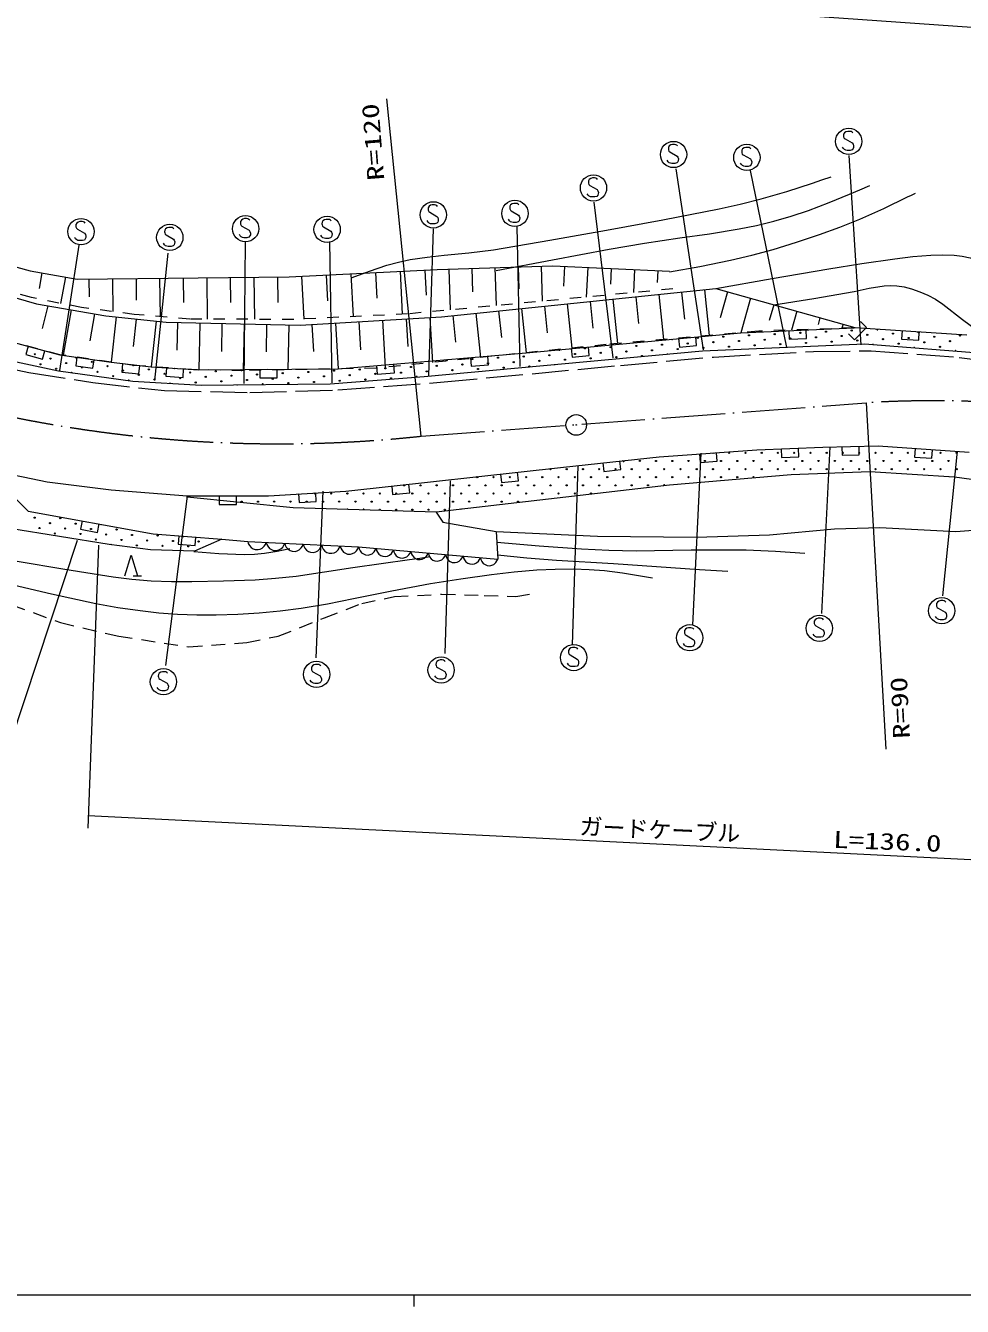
# Model space of a CAD drawing. Units: millimetres, scale not verified. Extents: x 29355 to 669355, y 24271 to 384271.
# Drawn here: x 123579 to 205108, y 208271 to 319771 of the extents above; entities that cross this region are included whole.
import ezdxf
from ezdxf.enums import TextEntityAlignment as Align

# ---------------------------------------------------------------- set-up
doc = ezdxf.new("R2010")
doc.units = ezdxf.units.MM
doc.header["$LTSCALE"] = 1000
for name, pattern in [('USER2', [2, 1.2, -0.8]), ('USER3', [7.000001, 5.508197, -0.688525, 0.114754, -0.688525]), ('USER4', [2, 1, -1]), ('USER5', [4, 3.2, -0.8])]:
    doc.linetypes.add(name, pattern=pattern)
for name, color, linetype, lineweight in [('S-SUV', 7, 'Continuous', 13), ('S-SUV-HICN', 1, 'Continuous', 13), ('S-SUV-LWCN', 7, 'Continuous', 13)]:
    doc.layers.add(name, color=color, linetype=linetype, lineweight=lineweight)
doc.styles.add('ＭＳ ゴシック', font='')
doc.styles.get('ＭＳ ゴシック').set_extended_font_data('MS Gothic')

# ---------------------------------------------------------------- blocks, each defined once
blk = doc.blocks.new('BUHIN71')
at = {"color": 7, "linetype": 'Continuous', "lineweight": 13}
blk.add_lwpolyline([(673, -330), (1004, 343), (-343, 1004), (-673, 330)], dxfattribs=at)
blk = doc.blocks.new('BUHIN99')
at = {"color": 7, "linetype": 'Continuous', "lineweight": 13}
blk.add_lwpolyline([(665, -347), (1012, 318), (-318, 1012), (-665, 347)], dxfattribs=at)
blk = doc.blocks.new('BUHIN100')
at = {"color": 7, "linetype": 'Continuous', "lineweight": 13}
blk.add_lwpolyline([(668, -341), (1009, 327), (-327, 1009), (-668, 341)], dxfattribs=at)
blk = doc.blocks.new('BUHIN117')
at = {"color": 7, "linetype": 'Continuous', "lineweight": 13}
blk.add_lwpolyline([(658, -465), (715, -279), (727, -95), (701, 141), (612, 322), (492, 480), (288, 624), (99, 684), (-101, 708), (-332, 654), (-498, 579), (-658, 465)], dxfattribs=at)
blk = doc.blocks.new('BUHIN118')
at = {"color": 7, "linetype": 'Continuous', "lineweight": 13}
blk.add_lwpolyline([(603, -462), (664, -289), (682, -115), (666, 107), (589, 281), (482, 435), (294, 578), (118, 642), (-70, 671), (-289, 628), (-449, 564), (-603, 462)], dxfattribs=at)
blk = doc.blocks.new('BUHIN52')
at = {"color": 7, "linetype": 'Continuous', "lineweight": 13}
blk.add_lwpolyline([(-699, -435), (-682, -527), (-631, -607), (-541, -692), (-391, -787), (-243, -833), (-90, -828), (41, -762), (117, -653), (158, -577), (181, -455), (147, -359), (-188, 283), (-191, 407), (-153, 553), (-69, 664), (24, 734), (147, 779), (325, 727), (548, 585), (636, 509), (701, 406), (732, 284), (729, 129)], dxfattribs=at)
blk.add_circle((0, 0), 1144, dxfattribs=at)
blk = doc.blocks.new('BUHIN54')
at = {"color": 7, "linetype": 'Continuous', "lineweight": 13}
blk.add_line((332, 850), (-276, 1236), dxfattribs=at)
blk.add_lwpolyline([(944, 462), (-482, -760), (17, 1050)], dxfattribs=at)
blk = doc.blocks.new('BUHIN55')
at = {"color": 7, "linetype": 'Continuous', "lineweight": 13}
for radius in [896, 27]:
    blk.add_circle((0, 0), radius, dxfattribs=at)

msp = doc.modelspace()

# ---------------------------------------------------------------- linework, layer by layer
at = {"layer": 'S-SUV'}
for p, q in [((147258, 323782), (261431, 315695)), ((158015, 284028), (155027, 313404)), ((195236, 308457), (196264, 291973)), ((180155, 307302), (182562, 291534)), ((186626, 307158), (189787, 291750)), ((173046, 304393), (174698, 290852)), ((166329, 302273), (166581, 290098)), ((159051, 302094), (158656, 289307)), ((117003, 300344), (123981, 298433)), ((128206, 300657), (126518, 289738)), ((135957, 299975), (134808, 288876)), ((142673, 300909), (142566, 288625)), ((150036, 300980), (150216, 288661)), ((112612, 299025), (124517, 295554)), ((159395, 298544), (169450, 298867)), ((168445, 298835), (168543, 295777)), ((169450, 298867), (179620, 298383)), ((123981, 298433), (128062, 297684)), ((125001, 298246), (124753, 296893)), ((127041, 297871), (126623, 295591)), ((128062, 297684), (146522, 297899)), ((131138, 297720), (131171, 294875)), ((133189, 297743), (133211, 295866)), ((135241, 297767), (135279, 294443)), ((137292, 297791), (137316, 295680)), ((139343, 297815), (139385, 294220)), ((141394, 297839), (141419, 295662)), ((143445, 297863), (143488, 294201)), ((145496, 297887), (145522, 295670)), ((146522, 297899), (159395, 298544)), ((147595, 297953), (147781, 294228)), ((149740, 298060), (149852, 295824)), ((151886, 298168), (152073, 294438)), ((154031, 298275), (154144, 296036)), ((156177, 298383), (156364, 294648)), ((158323, 298491), (158433, 296294)), ((160401, 298577), (160515, 295019)), ((162412, 298641), (162478, 296582)), ((164423, 298706), (164529, 295398)), ((166434, 298770), (166495, 296861)), ((170467, 298819), (170385, 297095)), ((172501, 298722), (172378, 296139)), ((174535, 298625), (174470, 297249)), ((176569, 298528), (176474, 296526)), ((178603, 298431), (178554, 297404)), ((129087, 297696), (129105, 296166)), ((159772, 294424), (183655, 296886)), ((182660, 296783), (183072, 292793)), ((183655, 296886), (195736, 293496)), ((184662, 296603), (184029, 294345)), ((124517, 295554), (130571, 294505)), ((170719, 295552), (171116, 291696)), ((172709, 295757), (172948, 293443)), ((174699, 295963), (175098, 292090)), ((176690, 296168), (176931, 293827)), ((178680, 296373), (179085, 292442)), ((180670, 296578), (180915, 294202)), ((186676, 296038), (185833, 293036)), ((125526, 295379), (125032, 293398)), ((127544, 295029), (126858, 291072)), ((129562, 294680), (129156, 292340)), ((130571, 294505), (135817, 293940)), ((131445, 294411), (131021, 290473)), ((147464, 293698), (159772, 294424)), ((158747, 294363), (158978, 290448)), ((160767, 294527), (161006, 292214)), ((162758, 294732), (163155, 290878)), ((164748, 294937), (164986, 292624)), ((166738, 295142), (167136, 291287)), ((168728, 295347), (168967, 293033)), ((188689, 295473), (188306, 294107)), ((190703, 294908), (190243, 293270)), ((133194, 294222), (132935, 291823)), ((134942, 294034), (134516, 290078)), ((135817, 293940), (147464, 293698)), ((136787, 293920), (136738, 291519)), ((138729, 293879), (138644, 289812)), ((140670, 293839), (140619, 291402)), ((142611, 293798), (142526, 289743)), ((144552, 293758), (144502, 291369)), ((146493, 293718), (146412, 289810)), ((148489, 293758), (148628, 291414)), ((150541, 293879), (150776, 289887)), ((152592, 294000), (152737, 291554)), ((154644, 294121), (154885, 290028)), ((156695, 294242), (156837, 291840)), ((185833, 293036), (195696, 293455)), ((192716, 294343), (192548, 293744)), ((194729, 293778), (194629, 293419)), ((195696, 293455), (195736, 293496)), ((195736, 293496), (205482, 292851)), ((122468, 292218), (126558, 291115)), ((167136, 291287), (185833, 293036)), ((126441, 289684), (118557, 291379)), ((126558, 291115), (131021, 290473)), ((150776, 289887), (167136, 291287)), ((182496, 291419), (158272, 289200)), ((196580, 292025), (182496, 291419)), ((207638, 291177), (196580, 292025)), ((131021, 290473), (134516, 290078)), ((134516, 290078), (138644, 289812)), ((132899, 288796), (126441, 289684)), ((138854, 288433), (132899, 288796)), ((138644, 289812), (150776, 289887)), ((158272, 289200), (150074, 288554)), ((150074, 288554), (138854, 288433)), ((196733, 286933), (198443, 256771)), ((170379, 281338), (178728, 282243)), ((178728, 282243), (187216, 282834)), ((182354, 282552), (181611, 267575)), ((187216, 282834), (192956, 283078)), ((193572, 283098), (192846, 268587)), ((192956, 283078), (197781, 283182)), ((197781, 283182), (205713, 282625)), ((204662, 282735), (203367, 270142)), ((120155, 281166), (123809, 277512)), ((120155, 281166), (125441, 280067)), ((151454, 279251), (170379, 281338)), ((171626, 281437), (171148, 265875)), ((125441, 280067), (131029, 279368)), ((160515, 280144), (160055, 265112)), ((190197, 280677), (179622, 279773)), ((197050, 280921), (190197, 280677)), ((204425, 280469), (197050, 280921)), ((211526, 279494), (204425, 280469)), ((131029, 279368), (137643, 278834)), ((137625, 278816), (135763, 264069)), ((137639, 278729), (137643, 278834)), ((137643, 278834), (144705, 278834)), ((144705, 278834), (151454, 279251)), ((149435, 279248), (148832, 264722)), ((179622, 279773), (159309, 277407)), ((146857, 277790), (137639, 278729)), ((159309, 277407), (146857, 277790)), ((123809, 277512), (134672, 275540)), ((159309, 277407), (159879, 276549)), ((159879, 276549), (164540, 275716)), ((130843, 274611), (122200, 276004)), ((134672, 275540), (140646, 275075)), ((164540, 275716), (164674, 273331)), ((164540, 275716), (173359, 275325)), ((181964, 275245), (188309, 275444)), ((188309, 275444), (193989, 275959)), ((193989, 275959), (197914, 276078)), ((197914, 276078), (204536, 275721)), ((204536, 275721), (212190, 276316)), ((128073, 274952), (120543, 252223)), ((129933, 274549), (128991, 249901)), ((134440, 274147), (130843, 274611)), ((140646, 275075), (138268, 274031)), ((140646, 275075), (142911, 274873)), ((142911, 274873), (152563, 274396)), ((152563, 274396), (164674, 273331)), ((173359, 275325), (181964, 275245)), ((138268, 274031), (134440, 274147)), ((129032, 250997), (242317, 245343)), ((29355, 209271), (568355, 209271)), ((157355, 209271), (157355, 208271))]:
    msp.add_line(p, q, dxfattribs=at)
at = {"layer": 'S-SUV', "linetype": 'USER4'}
for p, q in [((124091, 296088), (110468, 299882)), ((179903, 296849), (156819, 294670)), ((128437, 295235), (124091, 296088)), ((133038, 294630), (128437, 295235)), ((137881, 294226), (133038, 294630)), ((156819, 294670), (146921, 294186)), ((146921, 294186), (137881, 294226)), ((195696, 293455), (187382, 293173)), ((126558, 291115), (118930, 293173)), ((187382, 293173), (174105, 292003)), ((133015, 290187), (126558, 291115)), ((174105, 292003), (154074, 289944)), ((138019, 289823), (133015, 290187)), ((154074, 289944), (142532, 289743)), ((142532, 289743), (138019, 289823))]:
    msp.add_line(p, q, dxfattribs=at)
at = {"layer": 'S-SUV', "linetype": 'USER5'}
for p, q in [((183459, 290921), (192137, 291398)), ((192137, 291398), (197164, 291461)), ((197164, 291461), (204831, 290889)), ((118038, 290793), (123860, 289584)), ((159686, 288725), (175350, 290189)), ((175350, 290189), (183459, 290921)), ((204831, 290889), (212219, 289903)), ((123860, 289584), (129427, 288694)), ((129427, 288694), (135663, 287994)), ((135663, 287994), (143079, 287835)), ((143079, 287835), (150746, 288057)), ((150746, 288057), (159686, 288725))]:
    msp.add_line(p, q, dxfattribs=at)
at = {"layer": 'S-SUV', "linetype": 'USER3'}
msp.add_line((158015, 284028), (196733, 286933), dxfattribs=at)
at = {"layer": 'S-SUV', "linetype": 'USER2'}
for p, q in [((152833, 269466), (155687, 270058)), ((155687, 270058), (159779, 270274)), ((159779, 270274), (163495, 270166)), ((163495, 270166), (166241, 270058)), ((166241, 270058), (167641, 270328)), ((122364, 269358), (126618, 267797)), ((149602, 268228), (152833, 269466)), ((126618, 267797), (131679, 266612)), ((145564, 266612), (149602, 268228)), ((131679, 266612), (137764, 265697)), ((142826, 266074), (145564, 266612)), ((137764, 265697), (142826, 266074))]:
    msp.add_line(p, q, dxfattribs=at)
at = {"layer": 'S-SUV'}
for points in [[(190015, 293214), (190047, 292465), (191546, 292528), (191514, 293278)], [(195186, 292945), (195716, 292415), (196777, 293476), (196246, 294006)], [(199861, 293223), (199811, 292474), (201308, 292375), (201357, 293124)], [(123789, 291862), (123594, 291138), (125042, 290747), (125237, 291471)], [(128047, 290901), (127940, 290158), (129425, 289945), (129532, 290687)], [(132023, 290360), (131939, 289614), (133430, 289446), (133514, 290191)], [(135832, 289993), (135784, 289245), (137281, 289148), (137329, 289897)], [(143960, 289845), (143965, 289095), (145465, 289104), (145460, 289854)], [(182224, 282486), (182276, 281738), (183772, 281842), (183720, 282591)], [(189337, 282924), (189368, 282175), (190867, 282238), (190835, 282988)], [(194619, 283114), (194635, 282364), (196135, 282396), (196119, 283146)], [(200999, 282956), (200947, 282208), (202443, 282103), (202495, 282851)], [(173808, 281710), (173889, 280964), (175380, 281126), (175299, 281871)], [(140424, 278834), (140424, 278084), (141924, 278084), (141924, 278834)], [(147331, 278996), (147378, 278247), (148875, 278340), (148828, 279089)], [(128502, 276660), (128368, 275922), (129844, 275654), (129978, 276392)], [(136911, 275366), (136853, 274618), (138349, 274502), (138407, 275249)]]:
    msp.add_lwpolyline(points, dxfattribs=at)
for centre in [(195475, 293235), (181202, 292101), (182074, 292591), (183436, 292209), (184307, 292698), (185669, 292316), (186541, 292806), (187903, 292423), (188774, 292913), (190136, 292531), (191008, 293020), (191498, 292148), (192369, 292638), (193241, 293128), (193731, 292256), (194603, 292745), (195965, 292363), (196836, 292853), (198198, 292470), (199070, 292960), (199560, 292088), (200432, 292578), (201303, 293067), (201793, 292196), (202665, 292685), (204027, 292303), (204898, 292793), (124386, 291161), (166929, 290967), (169163, 291075), (171396, 291182), (172268, 291672), (173630, 291289), (174502, 291779), (175863, 291397), (176735, 291886), (177225, 291014), (178097, 291504), (178969, 291994), (180330, 291611), (182564, 291719), (184797, 291826), (187031, 291934), (189264, 292041), (203155, 291813), (124875, 290289), (125747, 290778), (126237, 289906), (127109, 290396), (128470, 290014), (129342, 290503), (130704, 290121), (154890, 289941), (157123, 290048), (159357, 290155), (160229, 290645), (161590, 290263), (162462, 290753), (162952, 289881), (163824, 290370), (164696, 290860), (165185, 289988), (166057, 290478), (167419, 290095), (168291, 290585), (170524, 290692), (172758, 290800), (174991, 290907), (129832, 289632), (131193, 289249), (132065, 289739), (133427, 289357), (134299, 289846), (134788, 288974), (135660, 289464), (137022, 289082), (137894, 289571), (139255, 289189), (140127, 289679), (140617, 288807), (141489, 289296), (142850, 288914), (143722, 289404), (145084, 289022), (145956, 289511), (147317, 289129), (148189, 289619), (148679, 288747), (149551, 289236), (150423, 289726), (150912, 288854), (151784, 289344), (152656, 289833), (153146, 288961), (154018, 289451), (155379, 289069), (156251, 289558), (158485, 289666), (160718, 289773), (138383, 288699), (146446, 288639), (184813, 282576), (186227, 282576), (187641, 282576), (189055, 282576), (190469, 282576), (191884, 282576), (193298, 282576), (194712, 282576), (196126, 282576), (197540, 282576), (198955, 282576), (200369, 282576), (201783, 282576), (203197, 282576), (204612, 282576), (169256, 281162), (170670, 281162), (172085, 281162), (173499, 281162), (174913, 281162), (176327, 281162), (177034, 281869), (177741, 281162), (178449, 281869), (179156, 281162), (179863, 281869), (180570, 281162), (181277, 281869), (181984, 281162), (182691, 281869), (183398, 281162), (184105, 281869), (184813, 281162), (185520, 281869), (186227, 281162), (186934, 281869), (187641, 281162), (188348, 281869), (189055, 281162), (189762, 281869), (190469, 281162), (191176, 281869), (191884, 281162), (192591, 281869), (193298, 281162), (194005, 281869), (194712, 281162), (195419, 281869), (196126, 281162), (196833, 281869), (197540, 281162), (198248, 281869), (198955, 281162), (199662, 281869), (200369, 281162), (201076, 281869), (201783, 281162), (202490, 281869), (203197, 281162), (203904, 281869), (204612, 281162), (162892, 280455), (164306, 280455), (165721, 280455), (167135, 280455), (168549, 280455), (169963, 280455), (171378, 280455), (172792, 280455), (174206, 280455), (175620, 280455), (177034, 280455), (178449, 280455), (179863, 280455), (181277, 280455), (182691, 280455), (184105, 280455), (185520, 280455), (186934, 280455), (150164, 279041), (151579, 279041), (152993, 279041), (154407, 279041), (155821, 279041), (156528, 279748), (157235, 279041), (157942, 279748), (158650, 279041), (159357, 279748), (160064, 279041), (160771, 279748), (161478, 279041), (162185, 279748), (162892, 279041), (163599, 279748), (164306, 279041), (165014, 279748), (165721, 279041), (166428, 279748), (167135, 279041), (167842, 279748), (168549, 279041), (169256, 279748), (169963, 279041), (170670, 279748), (171378, 279041), (172085, 279748), (172792, 279041), (173499, 279748), (174913, 279748), (176327, 279748), (177741, 279748), (142386, 278333), (143800, 278333), (145215, 278333), (146629, 278333), (148043, 278333), (149457, 278333), (150871, 278333), (152286, 278333), (153700, 278333), (154407, 277626), (155114, 278333), (155821, 277626), (156528, 278333), (157235, 277626), (157942, 278333), (158650, 277626), (159357, 278333), (160064, 277626), (160771, 278333), (162185, 278333), (163599, 278333), (165014, 278333), (166428, 278333), (124363, 276933), (126598, 276889), (124792, 276030), (125695, 276460), (126125, 275557), (127028, 275986), (127931, 276416), (128361, 275513), (129264, 275942), (130596, 275469), (131499, 275899), (132832, 275425), (135068, 275382), (129693, 275039), (131929, 274996), (133262, 274522), (134165, 274952), (135497, 274479), (136400, 274908), (137733, 274435), (138636, 274865)]:
    msp.add_circle(centre, 49.8, dxfattribs=at)
for centre, start, end in [((197708, 293342), 148.99929, 23.42462), ((179840, 292483), 194.46653, 356.22688), ((170035, 291564), 192.82733, 357.86607), ((179458, 291122), 27.69582, 162.77476), ((197326, 291981), 340.0955, 191.13891), ((200921, 291706), 339.33366, 191.90075), ((204516, 291431), 338.56885, 192.66556), ((127981, 290886), 142.69657, 20.94328), ((132937, 290229), 139.95899, 27.12553), ((136532, 289954), 182.9585, 349.68399), ((157995, 290538), 226.81091, 322.96976), ((169652, 290203), 57.91894, 132.55164), ((127598, 289524), 352.97844, 171.36262), ((132555, 288867), 324.02495, 200.31611), ((142361, 289786), 101.27871, 79.42598), ((144594, 289894), 244.54562, 296.15907), ((157613, 289176), 329.7787, 219.22834), ((136150, 288592), 3.07272, 169.94825), ((141979, 288425), 58.24116, 122.99513), ((144212, 288532), 304.59656, 236.63974), ((183398, 282576), 193.21368, 354.7574), ((175620, 281869), 138.46553, 53.90092), ((203904, 280455), 62.92498, 110.05698), ((147336, 279041), 246.4835, 300.59605), ((148750, 279041), 123.711, 63.36856), ((179156, 279748), 331.03941, 222.24628), ((151579, 277626), 19.89201, 156.58745), ((152993, 277626), 327.9601, 208.51936), ((161478, 277626), 48.44882, 144.83687), ((130167, 276372), 186.62853, 332.78957), ((131026, 274566), 18.154, 147.14144), ((137303, 275338), 178.98097, 352.13662)]:
    msp.add_arc(centre, 49.8, start, end, dxfattribs=at)
at = {"layer": 'S-SUV', "linetype": 'USER3'}
for centre, radius, start, end in [((145611, 399655), 116290, 250.66946, 276.12289), ((202554, 191857), 95254, 72.56558, 93.50357)]:
    msp.add_arc(centre, radius, start, end, dxfattribs=at)
at = {"layer": 'S-SUV-HICN'}
msp.add_lwpolyline([(164543, 298438), (169441, 299393), (174355, 300303), (177429, 300822), (180515, 301282), (183100, 301648), (185683, 302075), (187190, 302384), (188693, 302754), (190210, 303192), (191719, 303689), (193507, 304358), (195282, 305086), (196174, 305466), (197065, 305850)], dxfattribs=at)
at = {"layer": 'S-SUV-LWCN'}
for points in [[(151990, 297833), (153502, 298402), (155028, 298912), (156037, 299184), (157059, 299398), (158519, 299620), (159992, 299784), (162151, 299994), (164297, 300264), (169209, 301106), (174128, 301977), (179035, 302867), (183946, 303807), (185779, 304216), (187597, 304683), (189830, 305342), (192057, 306063), (192864, 306332), (193680, 306607)], [(179612, 298338), (182270, 298810), (184915, 299342), (186791, 299788), (188653, 300292), (190672, 300905), (192674, 301574), (194439, 302222), (196192, 302929), (198278, 303864), (200341, 304853), (200691, 305024), (201042, 305195)], [(183655, 296886), (188564, 297753), (193489, 298605), (196361, 299073), (199237, 299480), (200800, 299662), (202370, 299784), (203382, 299809), (204394, 299774), (205087, 299696), (205772, 299558), (206340, 299384), (206893, 299151), (207373, 298886), (207817, 298573), (208180, 298247), (208503, 297874), (208835, 297381), (209118, 296850), (209826, 295177), (210521, 293531)], [(188689, 295473), (192194, 296017), (195688, 296619), (196985, 296903), (198287, 297127), (198844, 297155), (199410, 297123), (200044, 297020), (200678, 296856), (201400, 296606), (202096, 296301), (202763, 295943), (203399, 295533), (205124, 294189), (206890, 292888), (207122, 292734), (207362, 292575)], [(164592, 274799), (168271, 274479), (171968, 274217), (174344, 274104), (176731, 274051), (181517, 274122), (186300, 274132), (188853, 274011), (191405, 273839)], [(122836, 273159), (127000, 272440), (131189, 271778), (132836, 271582), (134498, 271446), (136265, 271376), (138046, 271367), (140799, 271421), (143556, 271536), (145339, 271666), (147116, 271856), (152047, 272589), (156991, 273303), (157892, 273422), (158793, 273540)], [(138213, 273976), (140409, 273823), (142628, 273729), (143496, 273750), (144359, 273831), (145472, 274018), (146580, 274254)], [(164653, 273693), (167208, 273437), (169769, 273241), (174750, 272944), (179736, 272602), (182217, 272432), (184698, 272267)], [(122010, 271198), (125843, 270306), (129695, 269471), (131616, 269126), (133546, 268841), (135175, 268656), (136808, 268531), (138485, 268469), (140173, 268466), (142042, 268527), (143908, 268648), (145739, 268826), (147563, 269064), (149839, 269445), (152115, 269886), (155455, 270568), (158806, 271192), (161460, 271619), (164126, 271988), (166094, 272214), (168067, 272380), (169655, 272458), (171255, 272475), (172612, 272435), (173975, 272333), (175529, 272138), (177086, 271882), (177617, 271787), (178148, 271691)]]:
    msp.add_lwpolyline(points, dxfattribs=at)

# ---------------------------------------------------------------- block references
at = {"layer": 'S-SUV', "rotation": 212.41667}
for name, p in [('BUHIN52', (195219, 309693)), ('BUHIN52', (179971, 308553)), ('BUHIN52', (186351, 308299)), ('BUHIN52', (173003, 305639)), ('BUHIN52', (159068, 303295)), ('BUHIN52', (166162, 303422)), ('BUHIN52', (128400, 301838)), ('BUHIN52', (142726, 302092)), ('BUHIN52', (149820, 302029)), ('BUHIN52', (136127, 301332)), ('BUHIN100', (171810, 291724)), ('BUHIN100', (181159, 292599)), ('BUHIN99', (163046, 290937)), ('BUHIN99', (154866, 290237)), ('BUHIN55', (171502, 285006)), ('BUHIN71', (165648, 280816)), ('BUHIN71', (156185, 279773)), ('BUHIN117', (143715, 274833)), ('BUHIN117', (145324, 274753)), ('BUHIN117', (146933, 274674)), ('BUHIN117', (148541, 274594)), ('BUHIN117', (150150, 274515)), ('BUHIN117', (151759, 274435)), ('BUHIN118', (153320, 274329)), ('BUHIN118', (154834, 274196)), ('BUHIN118', (156347, 274063)), ('BUHIN118', (157861, 273930)), ('BUHIN118', (159375, 273797)), ('BUHIN118', (160889, 273664)), ('BUHIN54', (132763, 272778)), ('BUHIN118', (162403, 273531)), ('BUHIN118', (163917, 273398)), ('BUHIN52', (203311, 268836)), ('BUHIN52', (192662, 267306)), ('BUHIN52', (181377, 266477)), ('BUHIN52', (171282, 264756)), ('BUHIN52', (148902, 263289)), ('BUHIN52', (159741, 263672)), ('BUHIN52', (135575, 262651))]:
    msp.add_blockref(name, p, dxfattribs=at)

# ---------------------------------------------------------------- texts
at = {"layer": 'S-SUV', "style": 'ＭＳ ゴシック', "width": 1.35}
for s, rotation, p in [('R=120', 94.5, (155243, 306371)), ('R=90', 92.9, (200991, 257750)), ('L=136.0', 357.8, (193829, 247761))]:
    msp.add_text(s, height=1466, rotation=rotation, dxfattribs=at).set_placement(p, align=Align.BOTTOM_LEFT)
at = {"layer": 'S-SUV', "style": 'ＭＳ ゴシック'}
msp.add_text('ガードケーブル', height=1466, rotation=357.3, dxfattribs=at).set_placement((171739, 248917), align=Align.BOTTOM_LEFT)

doc.saveas('drawing.dxf')
